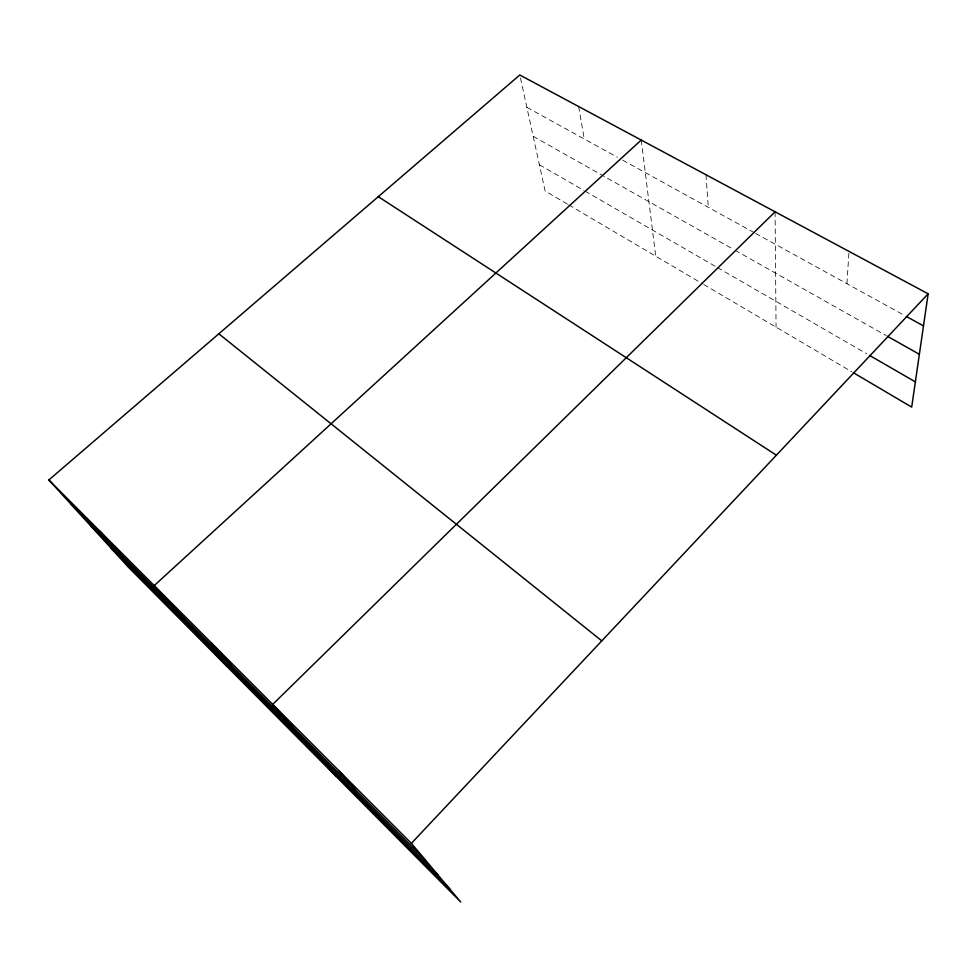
<?xml version="1.0" encoding="UTF-8"?>
<svg xmlns="http://www.w3.org/2000/svg" width="977" height="977" viewBox="0 0 977 977"><rect width="100%" height="100%" fill="white"/><g stroke="black" fill="none" stroke-linecap="round" stroke-linejoin="round"><path stroke-width="0.73" stroke-dasharray="4.88 3.66" d="M846.949 283.721L848.976 251.382M526.859 107.36L617.427 157.273M622.74 160.191L754.317 232.685M755.636 233.418L905.02 315.718M533.186 136.328L733.825 249.575M735.131 250.32L886.237 335.599M539.377 164.722L583.819 190.381M585.125 191.138L716.202 266.843M717.497 267.588L866.953 353.906M567.381 204.108L545.105 190.967L519.801 74.997M568.699 204.877L702.451 283.733M703.745 284.502L852.152 371.993M578.616 106.505L584.27 138.99M641.23 140.065L655.701 256.169M705.992 174.761L708.288 207.319M775.091 211.789L776.056 327.136"/><path stroke-width="1.47" d="M48.85 479.976L411.366 843.359L460.741 902.003L128.463 567.271L48.85 479.976L519.801 74.997L928.15 293.808L911.7 407.104L853.446 372.762M411.366 843.359L928.15 293.808M775.091 211.789L272.73 704.38L335.819 776.153M641.23 140.065L154.219 585.589L226.933 666.461M906.338 316.45L923.485 325.903M887.556 336.357L919.369 354.309M869.567 355.42L915.364 381.873M378.294 196.67L776.373 455.197M218.836 333.792L601.783 640.875M71.297 504.584L425.569 860.224M91.227 526.444L437.989 874.977M110.645 547.718L449.921 889.155M99.63 530.877L121.258 554.741M211.24 642.744L230.682 664.58M339.227 771.036L355.506 789.892"/></g></svg>
